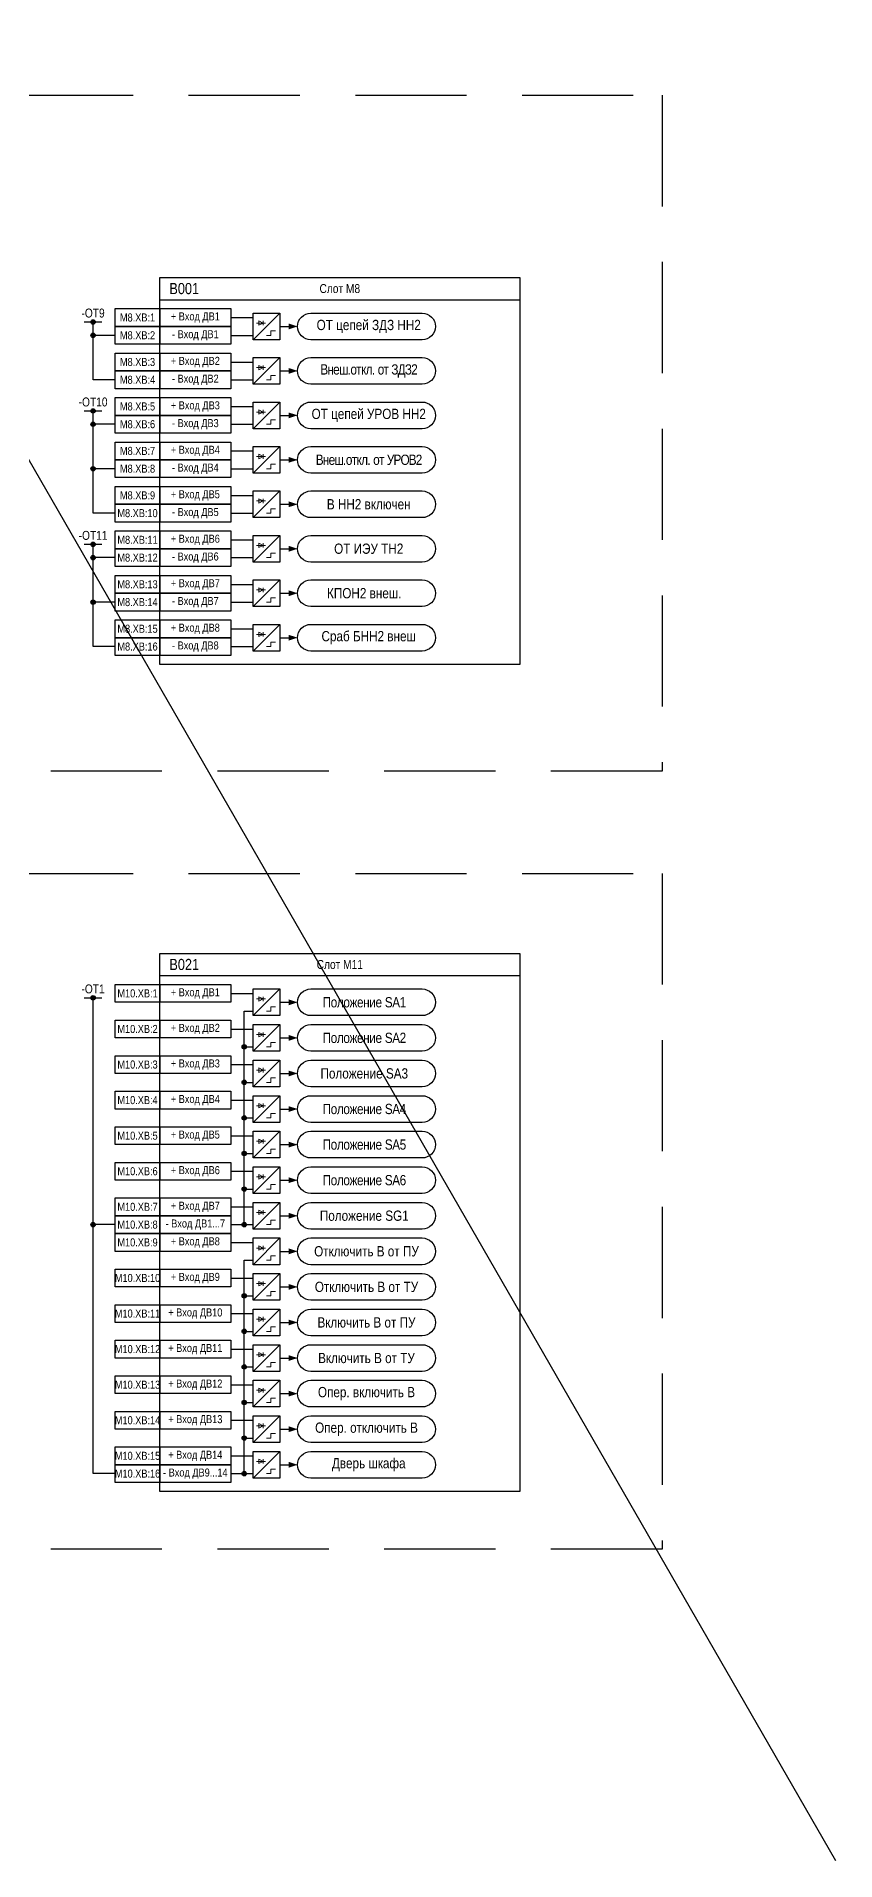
# Model space of a CAD drawing. Header units: millimetres. Extents: x 1657 to 8204, y -558 to 594.
# Drawn here: x 2708.3 to 2888, y -349 to 61.2 of the extents above; entities that cross this region are included whole.
import ezdxf

# ---------------------------------------------------------------- set-up
doc = ezdxf.new("R2010")
doc.units = ezdxf.units.MM
doc.linetypes.add('штриховая2', pattern=[0.375, 0.25, -0.125])
doc.layers.add('_ОРЗ_0.3', color=7, linetype='Continuous', lineweight=30)
doc.layers.add('TEXT', color=7, linetype='Continuous', lineweight=25)
doc.layers.add('Основная', color=7, linetype='Continuous')
doc.styles.add('1.8_Gost_RD', font='ARIALN.TTF', dxfattribs={"height": 1.8})
doc.styles.add('2.5_Gost_RD', font='ARIALN.TTF', dxfattribs={"height": 2.5})

# ---------------------------------------------------------------- blocks, each defined once
blk = doc.blocks.new('*U137')
at = {"ltscale": 0.25}
blk.add_line((0, 0), (3, 0), dxfattribs=at)
blk.add_lwpolyline([(2, 0, 1.3, 0, 0), (4, 0, 0, 0, 0)], format="xyseb", dxfattribs=at)
blk = doc.blocks.new('*U138')
at = {"ltscale": 0.25}
blk.add_line((0, 0), (3, 0), dxfattribs=at)
blk.add_lwpolyline([(2, 0, 1.3, 0, 0), (4, 0, 0, 0, 0)], format="xyseb", dxfattribs=at)
blk = doc.blocks.new('Точка')
at = {"ltscale": 100}
h = blk.add_hatch(color=256, dxfattribs=at)
h.dxf.hatch_style = 1
edge = h.paths.add_edge_path()
edge.add_arc((0, 0), 0.5, 0, 360)
blk.add_circle((0, 0), 0.5, dxfattribs=at)
blk = doc.blocks.new('*U139')
at = {"ltscale": 0.25}
blk.add_line((0, 0), (3, 0), dxfattribs=at)
blk.add_lwpolyline([(2, 0, 1.3, 0, 0), (4, 0, 0, 0, 0)], format="xyseb", dxfattribs=at)
blk = doc.blocks.new('*U140')
at = {"ltscale": 0.25}
blk.add_line((0, 0), (3, 0), dxfattribs=at)
blk.add_lwpolyline([(2, 0, 1.3, 0, 0), (4, 0, 0, 0, 0)], format="xyseb", dxfattribs=at)
blk = doc.blocks.new('*U141')
at = {"ltscale": 0.25}
blk.add_line((0, 0), (3, 0), dxfattribs=at)
blk.add_lwpolyline([(2, 0, 1.3, 0, 0), (4, 0, 0, 0, 0)], format="xyseb", dxfattribs=at)
blk = doc.blocks.new('*U134')
at = {"ltscale": 0.25}
blk.add_line((0, 0), (3, 0), dxfattribs=at)
blk.add_lwpolyline([(2, 0, 1.3, 0, 0), (4, 0, 0, 0, 0)], format="xyseb", dxfattribs=at)
blk = doc.blocks.new('*U135')
at = {"ltscale": 0.25}
blk.add_line((0, 0), (3, 0), dxfattribs=at)
blk.add_lwpolyline([(2, 0, 1.3, 0, 0), (4, 0, 0, 0, 0)], format="xyseb", dxfattribs=at)
blk = doc.blocks.new('*U136')
at = {"ltscale": 0.25}
blk.add_line((0, 0), (3, 0), dxfattribs=at)
blk.add_lwpolyline([(2, 0, 1.3, 0, 0), (4, 0, 0, 0, 0)], format="xyseb", dxfattribs=at)
blk = doc.blocks.new('*U156')
at = {"ltscale": 0.25}
blk.add_line((0, 0), (3, 0), dxfattribs=at)
blk.add_lwpolyline([(2, 0, 1.3, 0, 0), (4, 0, 0, 0, 0)], format="xyseb", dxfattribs=at)
blk = doc.blocks.new('*U157')
at = {"ltscale": 0.25}
blk.add_line((0, 0), (3, 0), dxfattribs=at)
blk.add_lwpolyline([(2, 0, 1.3, 0, 0), (4, 0, 0, 0, 0)], format="xyseb", dxfattribs=at)
blk = doc.blocks.new('*U158')
at = {"ltscale": 0.25}
blk.add_line((0, 0), (3, 0), dxfattribs=at)
blk.add_lwpolyline([(2, 0, 1.3, 0, 0), (4, 0, 0, 0, 0)], format="xyseb", dxfattribs=at)
blk = doc.blocks.new('*U159')
at = {"ltscale": 0.25}
blk.add_line((0, 0), (3, 0), dxfattribs=at)
blk.add_lwpolyline([(2, 0, 1.3, 0, 0), (4, 0, 0, 0, 0)], format="xyseb", dxfattribs=at)
blk = doc.blocks.new('*U148')
at = {"ltscale": 0.25}
blk.add_line((0, 0), (3, 0), dxfattribs=at)
blk.add_lwpolyline([(2, 0, 1.3, 0, 0), (4, 0, 0, 0, 0)], format="xyseb", dxfattribs=at)
blk = doc.blocks.new('*U149')
at = {"ltscale": 0.25}
blk.add_line((0, 0), (3, 0), dxfattribs=at)
blk.add_lwpolyline([(2, 0, 1.3, 0, 0), (4, 0, 0, 0, 0)], format="xyseb", dxfattribs=at)
blk = doc.blocks.new('*U150')
at = {"ltscale": 0.25}
blk.add_line((0, 0), (3, 0), dxfattribs=at)
blk.add_lwpolyline([(2, 0, 1.3, 0, 0), (4, 0, 0, 0, 0)], format="xyseb", dxfattribs=at)
blk = doc.blocks.new('*U151')
at = {"ltscale": 0.25}
blk.add_line((0, 0), (3, 0), dxfattribs=at)
blk.add_lwpolyline([(2, 0, 1.3, 0, 0), (4, 0, 0, 0, 0)], format="xyseb", dxfattribs=at)
blk = doc.blocks.new('*U152')
at = {"ltscale": 0.25}
blk.add_line((0, 0), (3, 0), dxfattribs=at)
blk.add_lwpolyline([(2, 0, 1.3, 0, 0), (4, 0, 0, 0, 0)], format="xyseb", dxfattribs=at)
blk = doc.blocks.new('*U153')
at = {"ltscale": 0.25}
blk.add_line((0, 0), (3, 0), dxfattribs=at)
blk.add_lwpolyline([(2, 0, 1.3, 0, 0), (4, 0, 0, 0, 0)], format="xyseb", dxfattribs=at)
blk = doc.blocks.new('*U154')
at = {"ltscale": 0.25}
blk.add_line((0, 0), (3, 0), dxfattribs=at)
blk.add_lwpolyline([(2, 0, 1.3, 0, 0), (4, 0, 0, 0, 0)], format="xyseb", dxfattribs=at)
blk = doc.blocks.new('*U155')
at = {"ltscale": 0.25}
blk.add_line((0, 0), (3, 0), dxfattribs=at)
blk.add_lwpolyline([(2, 0, 1.3, 0, 0), (4, 0, 0, 0, 0)], format="xyseb", dxfattribs=at)
blk = doc.blocks.new('*U146')
at = {"ltscale": 0.25}
blk.add_line((0, 0), (3, 0), dxfattribs=at)
blk.add_lwpolyline([(2, 0, 1.3, 0, 0), (4, 0, 0, 0, 0)], format="xyseb", dxfattribs=at)
blk = doc.blocks.new('*U147')
at = {"ltscale": 0.25}
blk.add_line((0, 0), (3, 0), dxfattribs=at)
blk.add_lwpolyline([(2, 0, 1.3, 0, 0), (4, 0, 0, 0, 0)], format="xyseb", dxfattribs=at)

msp = doc.modelspace()

# ---------------------------------------------------------------- linework, layer by layer
at = {"color": 1, "ltscale": 100}
msp.add_line((2374, 543), (2888, -349), dxfattribs=at)
at = {"ltscale": 100}
for p, q in [((2719, -3), (2723, -3)), ((2721, -16), (2721, -3)), ((2726, -6), (2721, -6)), ((2726, -16), (2721, -16)), ((2719, -23), (2723, -23)), ((2721, -46), (2721, -23)), ((2726, -26), (2721, -26)), ((2726, -36), (2721, -36)), ((2726, -46), (2721, -46)), ((2719, -53), (2723, -53)), ((2721, -76), (2721, -53)), ((2726, -56), (2721, -56)), ((2726, -66), (2721, -66)), ((2726, -76), (2721, -76)), ((2719, -155), (2723, -155)), ((2721, -206), (2721, -155)), ((2726, -206), (2721, -206)), ((2721, -262), (2721, -206)), ((2726, -262), (2721, -262))]:
    msp.add_line(p, q, dxfattribs=at)
at = {"lineweight": 13, "ltscale": 0.25}
for p, q in [((2759.25, -2.75), (2759.25, -3.75)), ((2759.25, -12.75), (2759.25, -13.75)), ((2759.25, -22.75), (2759.25, -23.75)), ((2759.25, -32.75), (2759.25, -33.75)), ((2759.25, -42.75), (2759.25, -43.75)), ((2759.25, -52.75), (2759.25, -53.75)), ((2759.25, -62.75), (2759.25, -63.75)), ((2759.25, -72.75), (2759.25, -73.75)), ((2759.25, -154.75), (2759.25, -155.75)), ((2759.25, -162.75), (2759.25, -163.75)), ((2759.25, -170.75), (2759.25, -171.75)), ((2759.25, -178.75), (2759.25, -179.75)), ((2759.25, -186.75), (2759.25, -187.75)), ((2759.25, -194.75), (2759.25, -195.75)), ((2759.25, -202.75), (2759.25, -203.75)), ((2759.25, -210.75), (2759.25, -211.75)), ((2759.25, -218.75), (2759.25, -219.75)), ((2759.25, -226.75), (2759.25, -227.75)), ((2759.25, -234.75), (2759.25, -235.75)), ((2759.25, -242.75), (2759.25, -243.75)), ((2759.25, -250.75), (2759.25, -251.75)), ((2759.25, -258.75), (2759.25, -259.75))]:
    msp.add_line(p, q, dxfattribs=at)
at = {"linetype": 'штриховая2', "ltscale": 100}
for points in [[(2480, 48), (2849, 48), (2849, -104), (2480, -104)], [(2480, -127), (2849, -127), (2849, -279), (2480, -279)]]:
    msp.add_lwpolyline(points, close=True, dxfattribs=at)
at = {"ltscale": 100}
for points in [[(2726, 0), (2736, 0), (2736, -4), (2726, -4)], [(2736, 0), (2752, 0), (2752, -4), (2736, -4)], [(2726, -4), (2736, -4), (2736, -8), (2726, -8)], [(2736, -4), (2752, -4), (2752, -8), (2736, -8)], [(2726, -10), (2736, -10), (2736, -14), (2726, -14)], [(2736, -10), (2752, -10), (2752, -14), (2736, -14)], [(2726, -14), (2736, -14), (2736, -18), (2726, -18)], [(2736, -14), (2752, -14), (2752, -18), (2736, -18)], [(2726, -20), (2736, -20), (2736, -24), (2726, -24)], [(2736, -20), (2752, -20), (2752, -24), (2736, -24)], [(2726, -24), (2736, -24), (2736, -28), (2726, -28)], [(2736, -24), (2752, -24), (2752, -28), (2736, -28)], [(2726, -30), (2736, -30), (2736, -34), (2726, -34)], [(2736, -30), (2752, -30), (2752, -34), (2736, -34)], [(2726, -34), (2736, -34), (2736, -38), (2726, -38)], [(2736, -34), (2752, -34), (2752, -38), (2736, -38)], [(2726, -40), (2736, -40), (2736, -44), (2726, -44)], [(2736, -40), (2752, -40), (2752, -44), (2736, -44)], [(2726, -44), (2736, -44), (2736, -48), (2726, -48)], [(2736, -44), (2752, -44), (2752, -48), (2736, -48)], [(2726, -50), (2736, -50), (2736, -54), (2726, -54)], [(2736, -50), (2752, -50), (2752, -54), (2736, -54)], [(2726, -54), (2736, -54), (2736, -58), (2726, -58)], [(2736, -54), (2752, -54), (2752, -58), (2736, -58)], [(2726, -60), (2736, -60), (2736, -64), (2726, -64)], [(2736, -60), (2752, -60), (2752, -64), (2736, -64)], [(2726, -64), (2736, -64), (2736, -68), (2726, -68)], [(2736, -64), (2752, -64), (2752, -68), (2736, -68)], [(2726, -70), (2736, -70), (2736, -74), (2726, -74)], [(2736, -70), (2752, -70), (2752, -74), (2736, -74)], [(2726, -74), (2736, -74), (2736, -78), (2726, -78)], [(2736, -74), (2752, -74), (2752, -78), (2736, -78)], [(2726, -152), (2736, -152), (2736, -156), (2726, -156)], [(2736, -152), (2752, -152), (2752, -156), (2736, -156)], [(2726, -160), (2736, -160), (2736, -164), (2726, -164)], [(2736, -160), (2752, -160), (2752, -164), (2736, -164)], [(2726, -168), (2736, -168), (2736, -172), (2726, -172)], [(2736, -168), (2752, -168), (2752, -172), (2736, -172)], [(2726, -176), (2736, -176), (2736, -180), (2726, -180)], [(2736, -176), (2752, -176), (2752, -180), (2736, -180)], [(2726, -184), (2736, -184), (2736, -188), (2726, -188)], [(2736, -184), (2752, -184), (2752, -188), (2736, -188)], [(2726, -192), (2736, -192), (2736, -196), (2726, -196)], [(2736, -192), (2752, -192), (2752, -196), (2736, -196)], [(2726, -200), (2736, -200), (2736, -204), (2726, -204)], [(2736, -200), (2752, -200), (2752, -204), (2736, -204)], [(2726, -204), (2736, -204), (2736, -208), (2726, -208)], [(2736, -204), (2752, -204), (2752, -208), (2736, -208)], [(2726, -208), (2736, -208), (2736, -212), (2726, -212)], [(2736, -208), (2752, -208), (2752, -212), (2736, -212)], [(2726, -216), (2736, -216), (2736, -220), (2726, -220)], [(2736, -216), (2752, -216), (2752, -220), (2736, -220)], [(2726, -224), (2736, -224), (2736, -228), (2726, -228)], [(2736, -224), (2752, -224), (2752, -228), (2736, -228)], [(2726, -232), (2736, -232), (2736, -236), (2726, -236)], [(2736, -232), (2752, -232), (2752, -236), (2736, -236)], [(2726, -240), (2736, -240), (2736, -244), (2726, -244)], [(2736, -240), (2752, -240), (2752, -244), (2736, -244)], [(2726, -248), (2736, -248), (2736, -252), (2726, -252)], [(2736, -248), (2752, -248), (2752, -252), (2736, -252)], [(2726, -256), (2736, -256), (2736, -260), (2726, -260)], [(2736, -256), (2752, -256), (2752, -260), (2736, -260)], [(2726, -260), (2736, -260), (2736, -264), (2726, -264)], [(2736, -260), (2752, -260), (2752, -264), (2736, -264)]]:
    msp.add_lwpolyline(points, close=True, dxfattribs=at)
for points in [[(2736, 2), (2817, 2)], [(2736, -150), (2817, -150)], [(2755, -206), (2755, -158)], [(2755, -262), (2755, -214)]]:
    msp.add_lwpolyline(points, dxfattribs=at)
for points in [[(2757, -1), (2763, -1), (2763, -7), (2757, -7)], [(2757, -11), (2763, -11), (2763, -17), (2757, -17)], [(2757, -21), (2763, -21), (2763, -27), (2757, -27)], [(2757, -31), (2763, -31), (2763, -37), (2757, -37)], [(2757, -41), (2763, -41), (2763, -47), (2757, -47)], [(2757, -51), (2763, -51), (2763, -57), (2757, -57)], [(2757, -61), (2763, -61), (2763, -67), (2757, -67)], [(2757, -71), (2763, -71), (2763, -77), (2757, -77)], [(2757, -153), (2763, -153), (2763, -159), (2757, -159)], [(2757, -161), (2763, -161), (2763, -167), (2757, -167)], [(2757, -169), (2763, -169), (2763, -175), (2757, -175)], [(2757, -177), (2763, -177), (2763, -183), (2757, -183)], [(2757, -185), (2763, -185), (2763, -191), (2757, -191)], [(2757, -193), (2763, -193), (2763, -199), (2757, -199)], [(2757, -201), (2763, -201), (2763, -207), (2757, -207)], [(2757, -209), (2763, -209), (2763, -215), (2757, -215)], [(2757, -217), (2763, -217), (2763, -223), (2757, -223)], [(2757, -225), (2763, -225), (2763, -231), (2757, -231)], [(2757, -233), (2763, -233), (2763, -239), (2757, -239)], [(2757, -241), (2763, -241), (2763, -247), (2757, -247)], [(2757, -249), (2763, -249), (2763, -255), (2757, -255)], [(2757, -257), (2763, -257), (2763, -263), (2757, -263)]]:
    msp.add_lwpolyline(points, close=True)
at = {"lineweight": 13, "ltscale": 0.25}
for points in [[(2759.25, -3.25), (2758.25, -2.75), (2758.25, -3.75), (2759.25, -3.25)], [(2759.25, -13.25), (2758.25, -12.75), (2758.25, -13.75), (2759.25, -13.25)], [(2759.25, -23.25), (2758.25, -22.75), (2758.25, -23.75), (2759.25, -23.25)], [(2759.25, -33.25), (2758.25, -32.75), (2758.25, -33.75), (2759.25, -33.25)], [(2759.25, -43.25), (2758.25, -42.75), (2758.25, -43.75), (2759.25, -43.25)], [(2759.25, -53.25), (2758.25, -52.75), (2758.25, -53.75), (2759.25, -53.25)], [(2759.25, -63.25), (2758.25, -62.75), (2758.25, -63.75), (2759.25, -63.25)], [(2759.25, -73.25), (2758.25, -72.75), (2758.25, -73.75), (2759.25, -73.25)], [(2759.25, -155.25), (2758.25, -154.75), (2758.25, -155.75), (2759.25, -155.25)], [(2759.25, -163.25), (2758.25, -162.75), (2758.25, -163.75), (2759.25, -163.25)], [(2759.25, -171.25), (2758.25, -170.75), (2758.25, -171.75), (2759.25, -171.25)], [(2759.25, -179.25), (2758.25, -178.75), (2758.25, -179.75), (2759.25, -179.25)], [(2759.25, -187.25), (2758.25, -186.75), (2758.25, -187.75), (2759.25, -187.25)], [(2759.25, -195.25), (2758.25, -194.75), (2758.25, -195.75), (2759.25, -195.25)], [(2759.25, -203.25), (2758.25, -202.75), (2758.25, -203.75), (2759.25, -203.25)], [(2759.25, -211.25), (2758.25, -210.75), (2758.25, -211.75), (2759.25, -211.25)], [(2759.25, -219.25), (2758.25, -218.75), (2758.25, -219.75), (2759.25, -219.25)], [(2759.25, -227.25), (2758.25, -226.75), (2758.25, -227.75), (2759.25, -227.25)], [(2759.25, -235.25), (2758.25, -234.75), (2758.25, -235.75), (2759.25, -235.25)], [(2759.25, -243.25), (2758.25, -242.75), (2758.25, -243.75), (2759.25, -243.25)], [(2759.25, -251.25), (2758.25, -250.75), (2758.25, -251.75), (2759.25, -251.25)], [(2759.25, -259.25), (2758.25, -258.75), (2758.25, -259.75), (2759.25, -259.25)]]:
    msp.add_lwpolyline(points, dxfattribs=at)
at = {"lineweight": 13, "flags": 128}
for points in [[(2758.5, -2.5, 0, 0, 0), (2758.5, -2, 0.25, 0, 0), (2758.5, -1.5, 0, 0, 0)], [(2759, -2.5, 0, 0, 0), (2759, -2, 0.25, 0, 0), (2759, -1.5, 0, 0, 0)], [(2758.5, -12.5, 0, 0, 0), (2758.5, -12, 0.25, 0, 0), (2758.5, -11.5, 0, 0, 0)], [(2759, -12.5, 0, 0, 0), (2759, -12, 0.25, 0, 0), (2759, -11.5, 0, 0, 0)], [(2758.5, -22.5, 0, 0, 0), (2758.5, -22, 0.25, 0, 0), (2758.5, -21.5, 0, 0, 0)], [(2759, -22.5, 0, 0, 0), (2759, -22, 0.25, 0, 0), (2759, -21.5, 0, 0, 0)], [(2758.5, -32.5, 0, 0, 0), (2758.5, -32, 0.25, 0, 0), (2758.5, -31.5, 0, 0, 0)], [(2759, -32.5, 0, 0, 0), (2759, -32, 0.25, 0, 0), (2759, -31.5, 0, 0, 0)], [(2758.5, -42.5, 0, 0, 0), (2758.5, -42, 0.25, 0, 0), (2758.5, -41.5, 0, 0, 0)], [(2759, -42.5, 0, 0, 0), (2759, -42, 0.25, 0, 0), (2759, -41.5, 0, 0, 0)], [(2758.5, -52.5, 0, 0, 0), (2758.5, -52, 0.25, 0, 0), (2758.5, -51.5, 0, 0, 0)], [(2759, -52.5, 0, 0, 0), (2759, -52, 0.25, 0, 0), (2759, -51.5, 0, 0, 0)], [(2758.5, -62.5, 0, 0, 0), (2758.5, -62, 0.25, 0, 0), (2758.5, -61.5, 0, 0, 0)], [(2759, -62.5, 0, 0, 0), (2759, -62, 0.25, 0, 0), (2759, -61.5, 0, 0, 0)], [(2758.5, -72.5, 0, 0, 0), (2758.5, -72, 0.25, 0, 0), (2758.5, -71.5, 0, 0, 0)], [(2759, -72.5, 0, 0, 0), (2759, -72, 0.25, 0, 0), (2759, -71.5, 0, 0, 0)], [(2758.5, -154.5, 0, 0, 0), (2758.5, -154, 0.25, 0, 0), (2758.5, -153.5, 0, 0, 0)], [(2759, -154.5, 0, 0, 0), (2759, -154, 0.25, 0, 0), (2759, -153.5, 0, 0, 0)], [(2758.5, -162.5, 0, 0, 0), (2758.5, -162, 0.25, 0, 0), (2758.5, -161.5, 0, 0, 0)], [(2759, -162.5, 0, 0, 0), (2759, -162, 0.25, 0, 0), (2759, -161.5, 0, 0, 0)], [(2758.5, -170.5, 0, 0, 0), (2758.5, -170, 0.25, 0, 0), (2758.5, -169.5, 0, 0, 0)], [(2759, -170.5, 0, 0, 0), (2759, -170, 0.25, 0, 0), (2759, -169.5, 0, 0, 0)], [(2758.5, -178.5, 0, 0, 0), (2758.5, -178, 0.25, 0, 0), (2758.5, -177.5, 0, 0, 0)], [(2759, -178.5, 0, 0, 0), (2759, -178, 0.25, 0, 0), (2759, -177.5, 0, 0, 0)], [(2758.5, -186.5, 0, 0, 0), (2758.5, -186, 0.25, 0, 0), (2758.5, -185.5, 0, 0, 0)], [(2759, -186.5, 0, 0, 0), (2759, -186, 0.25, 0, 0), (2759, -185.5, 0, 0, 0)], [(2758.5, -194.5, 0, 0, 0), (2758.5, -194, 0.25, 0, 0), (2758.5, -193.5, 0, 0, 0)], [(2759, -194.5, 0, 0, 0), (2759, -194, 0.25, 0, 0), (2759, -193.5, 0, 0, 0)], [(2758.5, -202.5, 0, 0, 0), (2758.5, -202, 0.25, 0, 0), (2758.5, -201.5, 0, 0, 0)], [(2759, -202.5, 0, 0, 0), (2759, -202, 0.25, 0, 0), (2759, -201.5, 0, 0, 0)], [(2758.5, -210.5, 0, 0, 0), (2758.5, -210, 0.25, 0, 0), (2758.5, -209.5, 0, 0, 0)], [(2759, -210.5, 0, 0, 0), (2759, -210, 0.25, 0, 0), (2759, -209.5, 0, 0, 0)], [(2758.5, -218.5, 0, 0, 0), (2758.5, -218, 0.25, 0, 0), (2758.5, -217.5, 0, 0, 0)], [(2759, -218.5, 0, 0, 0), (2759, -218, 0.25, 0, 0), (2759, -217.5, 0, 0, 0)], [(2758.5, -226.5, 0, 0, 0), (2758.5, -226, 0.25, 0, 0), (2758.5, -225.5, 0, 0, 0)], [(2759, -226.5, 0, 0, 0), (2759, -226, 0.25, 0, 0), (2759, -225.5, 0, 0, 0)], [(2758.5, -234.5, 0, 0, 0), (2758.5, -234, 0.25, 0, 0), (2758.5, -233.5, 0, 0, 0)], [(2759, -234.5, 0, 0, 0), (2759, -234, 0.25, 0, 0), (2759, -233.5, 0, 0, 0)], [(2758.5, -242.5, 0, 0, 0), (2758.5, -242, 0.25, 0, 0), (2758.5, -241.5, 0, 0, 0)], [(2759, -242.5, 0, 0, 0), (2759, -242, 0.25, 0, 0), (2759, -241.5, 0, 0, 0)], [(2758.5, -250.5, 0, 0, 0), (2758.5, -250, 0.25, 0, 0), (2758.5, -249.5, 0, 0, 0)], [(2759, -250.5, 0, 0, 0), (2759, -250, 0.25, 0, 0), (2759, -249.5, 0, 0, 0)], [(2758.5, -258.5, 0, 0, 0), (2758.5, -258, 0.25, 0, 0), (2758.5, -257.5, 0, 0, 0)], [(2759, -258.5, 0, 0, 0), (2759, -258, 0.25, 0, 0), (2759, -257.5, 0, 0, 0)]]:
    msp.add_lwpolyline(points, format="xyseb", dxfattribs=at)
at = {"ltscale": 100}
for points in [[(2770, -7, -1), (2770, -1), (2795, -1, -1), (2795, -7)], [(2770, -17, -1), (2770, -11), (2795, -11, -1), (2795, -17)], [(2770, -27, -1), (2770, -21), (2795, -21, -1), (2795, -27)], [(2770, -37, -1), (2770, -31), (2795, -31, -1), (2795, -37)], [(2770, -47, -1), (2770, -41), (2795, -41, -1), (2795, -47)], [(2770, -57, -1), (2770, -51), (2795, -51, -1), (2795, -57)], [(2770, -67, -1), (2770, -61), (2795, -61, -1), (2795, -67)], [(2770, -77, -1), (2770, -71), (2795, -71, -1), (2795, -77)], [(2770, -159, -1), (2770, -153), (2795, -153, -1), (2795, -159)], [(2770, -167, -1), (2770, -161), (2795, -161, -1), (2795, -167)], [(2770, -175, -1), (2770, -169), (2795, -169, -1), (2795, -175)], [(2770, -183, -1), (2770, -177), (2795, -177, -1), (2795, -183)], [(2770, -191, -1), (2770, -185), (2795, -185, -1), (2795, -191)], [(2770, -199, -1), (2770, -193), (2795, -193, -1), (2795, -199)], [(2770, -207, -1), (2770, -201), (2795, -201, -1), (2795, -207)], [(2770, -215, -1), (2770, -209), (2795, -209, -1), (2795, -215)], [(2770, -223, -1), (2770, -217), (2795, -217, -1), (2795, -223)], [(2770, -231, -1), (2770, -225), (2795, -225, -1), (2795, -231)], [(2770, -239, -1), (2770, -233), (2795, -233, -1), (2795, -239)], [(2770, -247, -1), (2770, -241), (2795, -241, -1), (2795, -247)], [(2770, -255, -1), (2770, -249), (2795, -249, -1), (2795, -255)], [(2770, -263, -1), (2770, -257), (2795, -257, -1), (2795, -263)]]:
    msp.add_lwpolyline(points, format="xyb", close=True, dxfattribs=at)
at = {"layer": '_ОРЗ_0.3', "ltscale": 100}
for points in [[(2736, 7), (2817, 7), (2817, -80), (2736, -80)], [(2736, -145), (2817, -145), (2817, -266), (2736, -266)]]:
    msp.add_lwpolyline(points, close=True, dxfattribs=at)
at = {"layer": 'Основная', "color": 0}
for p, q in [((2752, -2), (2757, -2)), ((2752, -6), (2757, -6)), ((2752, -12), (2757, -12)), ((2752, -16), (2757, -16)), ((2752, -22), (2757, -22)), ((2752, -26), (2757, -26)), ((2752, -32), (2757, -32)), ((2752, -36), (2757, -36)), ((2752, -42), (2757, -42)), ((2752, -46), (2757, -46)), ((2752, -52), (2757, -52)), ((2752, -56), (2757, -56)), ((2752, -62), (2757, -62)), ((2752, -66), (2757, -66)), ((2752, -72), (2757, -72)), ((2752, -76), (2757, -76)), ((2752, -154), (2757, -154)), ((2755, -158), (2757, -158)), ((2752, -162), (2757, -162)), ((2755, -166), (2757, -166)), ((2752, -170), (2757, -170)), ((2755, -174), (2757, -174)), ((2752, -178), (2757, -178)), ((2755, -182), (2757, -182)), ((2752, -186), (2757, -186)), ((2755, -190), (2757, -190)), ((2752, -194), (2757, -194)), ((2755, -198), (2757, -198)), ((2752, -202), (2757, -202)), ((2752, -206), (2757, -206)), ((2752, -210), (2757, -210)), ((2752, -210), (2757, -210)), ((2755, -214), (2757, -214)), ((2755, -214), (2757, -214)), ((2752, -218), (2757, -218)), ((2755, -222), (2757, -222)), ((2752, -226), (2757, -226)), ((2755, -230), (2757, -230)), ((2752, -234), (2757, -234)), ((2752, -242), (2757, -242)), ((2755, -238), (2757, -238)), ((2755, -246), (2757, -246)), ((2752, -250), (2757, -250)), ((2755, -254), (2757, -254)), ((2752, -258), (2757, -258)), ((2752, -262), (2757, -262))]:
    msp.add_line(p, q, dxfattribs=at)
at = {"layer": 'Основная', "ltscale": 0.25}
for p, q in [((2763, -1), (2757, -7)), ((2763, -11), (2757, -17)), ((2763, -21), (2757, -27)), ((2763, -31), (2757, -37)), ((2763, -41), (2757, -47)), ((2763, -51), (2757, -57)), ((2763, -61), (2757, -67)), ((2763, -71), (2757, -77)), ((2763, -153), (2757, -159)), ((2763, -161), (2757, -167)), ((2763, -169), (2757, -175)), ((2763, -177), (2757, -183)), ((2763, -185), (2757, -191)), ((2763, -193), (2757, -199)), ((2763, -201), (2757, -207)), ((2763, -209), (2757, -215)), ((2763, -217), (2757, -223)), ((2763, -225), (2757, -231)), ((2763, -233), (2757, -239)), ((2763, -241), (2757, -247)), ((2763, -249), (2757, -255)), ((2763, -257), (2757, -263))]:
    msp.add_line(p, q, dxfattribs=at)
at = {"layer": 'Основная', "color": 0, "lineweight": 13}
for p, q in [((2757.75, -3.25), (2759.75, -3.25)), ((2757.75, -13.25), (2759.75, -13.25)), ((2757.75, -23.25), (2759.75, -23.25)), ((2757.75, -33.25), (2759.75, -33.25)), ((2757.75, -43.25), (2759.75, -43.25)), ((2757.75, -53.25), (2759.75, -53.25)), ((2757.75, -63.25), (2759.75, -63.25)), ((2757.75, -73.25), (2759.75, -73.25)), ((2757.75, -155.25), (2759.75, -155.25)), ((2757.75, -163.25), (2759.75, -163.25)), ((2757.75, -171.25), (2759.75, -171.25)), ((2757.75, -179.25), (2759.75, -179.25)), ((2757.75, -187.25), (2759.75, -187.25)), ((2757.75, -195.25), (2759.75, -195.25)), ((2757.75, -203.25), (2759.75, -203.25)), ((2757.75, -211.25), (2759.75, -211.25)), ((2757.75, -219.25), (2759.75, -219.25)), ((2757.75, -227.25), (2759.75, -227.25)), ((2757.75, -235.25), (2759.75, -235.25)), ((2757.75, -243.25), (2759.75, -243.25)), ((2757.75, -251.25), (2759.75, -251.25)), ((2757.75, -259.25), (2759.75, -259.25))]:
    msp.add_line(p, q, dxfattribs=at)
for p, q in [((2760, -6), (2761, -6)), ((2761, -5), (2762, -5)), ((2761, -6), (2761, -5)), ((2760, -16), (2761, -16)), ((2761, -15), (2762, -15)), ((2761, -16), (2761, -15)), ((2760, -26), (2761, -26)), ((2761, -25), (2762, -25)), ((2761, -26), (2761, -25)), ((2760, -36), (2761, -36)), ((2761, -35), (2762, -35)), ((2761, -36), (2761, -35)), ((2761, -45), (2762, -45)), ((2761, -46), (2761, -45)), ((2760, -46), (2761, -46)), ((2760, -56), (2761, -56)), ((2761, -55), (2762, -55)), ((2761, -56), (2761, -55)), ((2761, -65), (2762, -65)), ((2761, -66), (2761, -65)), ((2760, -66), (2761, -66)), ((2760, -76), (2761, -76)), ((2761, -75), (2762, -75)), ((2761, -76), (2761, -75)), ((2760, -158), (2761, -158)), ((2761, -157), (2762, -157)), ((2761, -158), (2761, -157)), ((2760, -166), (2761, -166)), ((2761, -165), (2762, -165)), ((2761, -166), (2761, -165)), ((2760, -174), (2761, -174)), ((2761, -173), (2762, -173)), ((2761, -174), (2761, -173)), ((2760, -182), (2761, -182)), ((2761, -181), (2762, -181)), ((2761, -182), (2761, -181)), ((2760, -190), (2761, -190)), ((2761, -189), (2762, -189)), ((2761, -190), (2761, -189)), ((2760, -198), (2761, -198)), ((2761, -197), (2762, -197)), ((2761, -198), (2761, -197)), ((2761, -205), (2762, -205)), ((2761, -206), (2761, -205)), ((2760, -206), (2761, -206)), ((2761, -213), (2762, -213)), ((2761, -214), (2761, -213)), ((2760, -214), (2761, -214)), ((2761, -221), (2762, -221)), ((2761, -222), (2761, -221)), ((2760, -222), (2761, -222)), ((2761, -229), (2762, -229)), ((2761, -230), (2761, -229)), ((2760, -230), (2761, -230)), ((2761, -237), (2762, -237)), ((2761, -238), (2761, -237)), ((2760, -238), (2761, -238)), ((2760, -246), (2761, -246)), ((2761, -245), (2762, -245)), ((2761, -246), (2761, -245)), ((2760, -254), (2761, -254)), ((2761, -253), (2762, -253)), ((2761, -254), (2761, -253)), ((2760, -262), (2761, -262)), ((2761, -261), (2762, -261)), ((2761, -262), (2761, -261))]:
    msp.add_line(p, q, dxfattribs=at).dxf.unprotected_set("ltscale", 0)

# ---------------------------------------------------------------- block references
at = {"ltscale": 100}
for p in [(2721, -3), (2721, -6), (2721, -23), (2721, -26), (2721, -36), (2721, -53), (2721, -56), (2721, -66), (2721, -155), (2755, -166), (2755, -174), (2755, -182), (2755, -190), (2755, -198), (2721, -206), (2755, -206), (2755, -222), (2755, -230), (2755, -238), (2755, -246), (2755, -254), (2755, -262)]:
    msp.add_blockref('Точка', p, dxfattribs=at)
at = {"ltscale": 0.35}
for name, p in [('*U137', (2763, -4)), ('*U138', (2763, -14)), ('*U139', (2763, -24)), ('*U140', (2763, -34)), ('*U141', (2763, -44)), ('*U134', (2763, -54)), ('*U135', (2763, -64)), ('*U136', (2763, -74)), ('*U156', (2763, -156)), ('*U157', (2763, -164)), ('*U158', (2763, -172)), ('*U159', (2763, -180)), ('*U148', (2763, -188)), ('*U149', (2763, -196)), ('*U150', (2763, -204)), ('*U151', (2763, -212)), ('*U152', (2763, -220)), ('*U153', (2763, -228)), ('*U154', (2763, -236)), ('*U155', (2763, -244)), ('*U146', (2763, -252)), ('*U147', (2763, -260))]:
    msp.add_blockref(name, p, dxfattribs=at)

# ---------------------------------------------------------------- texts
at = {"ltscale": 100, "attachment_point": 5}
for s, insert, char_height, width, style in [('B001', (2741.5, 4.5), 2.5, 11, '2.5_Gost_RD'), ('Слот М8', (2776.5, 4.5), 2, 81, '1.8_Gost_RD'), ('-ОТ9', (2721, -1), 2, 81, '1.8_Gost_RD'), ('М8.XB:1', (2731, -2), 1.8, 10, '1.8_Gost_RD'), ('+ Вход ДВ1', (2744, -2), 1.8, 16, '1.8_Gost_RD'), ('\\pxsm0.7;ОТ цепей ЗДЗ НН2', (2783, -4), 2.3, 31, '2.5_Gost_RD'), ('М8.XB:2', (2731, -6), 1.8, 10, '1.8_Gost_RD'), ('- Вход ДВ1', (2744, -6), 1.8, 16, '1.8_Gost_RD'), ('М8.XB:3', (2731, -12), 1.8, 10, '1.8_Gost_RD'), ('+ Вход ДВ2', (2744, -12), 1.8, 16, '1.8_Gost_RD'), ('М8.XB:4', (2731, -16), 1.8, 10, '1.8_Gost_RD'), ('- Вход ДВ2', (2744, -16), 1.8, 16, '1.8_Gost_RD'), ('\\pxsm0.7;{\\T0.9;Внеш.откл. от ЗДЗ2}', (2783, -14), 2.3, 31, '2.5_Gost_RD'), ('-ОТ10', (2721, -21), 2, 81, '1.8_Gost_RD'), ('М8.XB:5', (2731, -22), 1.8, 10, '1.8_Gost_RD'), ('+ Вход ДВ3', (2744, -22), 1.8, 16, '1.8_Gost_RD'), ('\\pxsm0.7;ОТ цепей УРОВ НН2', (2783, -24), 2.3, 31, '2.5_Gost_RD'), ('М8.XB:6', (2731, -26), 1.8, 10, '1.8_Gost_RD'), ('- Вход ДВ3', (2744, -26), 1.8, 16, '1.8_Gost_RD'), ('М8.XB:7', (2731, -32), 1.8, 10, '1.8_Gost_RD'), ('+ Вход ДВ4', (2744, -32), 1.8, 16, '1.8_Gost_RD'), ('\\pxsm0.7;{\\T0.9;Внеш.откл. от УРОВ2}', (2783, -34), 2.3, 31, '2.5_Gost_RD'), ('М8.XB:8', (2731, -36), 1.8, 10, '1.8_Gost_RD'), ('- Вход ДВ4', (2744, -36), 1.8, 16, '1.8_Gost_RD'), ('+ Вход ДВ5', (2744, -42), 1.8, 16, '1.8_Gost_RD'), ('М8.XB:10', (2731, -46), 1.8, 10, '1.8_Gost_RD'), ('М8.XB:9', (2731, -42), 1.8, 10, '1.8_Gost_RD'), ('- Вход ДВ5', (2744, -46), 1.8, 16, '1.8_Gost_RD'), ('В НН2 включен', (2783, -44), 2.3, 28, '2.5_Gost_RD'), ('-ОТ11', (2721, -51), 2, 81, '1.8_Gost_RD'), ('М8.XB:11', (2731, -52), 1.8, 10, '1.8_Gost_RD'), ('+ Вход ДВ6', (2744, -52), 1.8, 16, '1.8_Gost_RD'), ('\\pxsm0.7;ОТ ИЭУ ТН2', (2783, -54), 2.3, 31, '2.5_Gost_RD'), ('М8.XB:12', (2731, -56), 1.8, 10, '1.8_Gost_RD'), ('- Вход ДВ6', (2744, -56), 1.8, 16, '1.8_Gost_RD'), ('М8.XB:13', (2731, -62), 1.8, 10, '1.8_Gost_RD'), ('+ Вход ДВ7', (2744, -62), 1.8, 16, '1.8_Gost_RD'), ('М8.XB:14', (2731, -66), 1.8, 10, '1.8_Gost_RD'), ('- Вход ДВ7', (2744, -66), 1.8, 16, '1.8_Gost_RD'), ('\\pxsm0.7;КПОН2 внеш.', (2782, -64), 2.3, 31, '2.5_Gost_RD'), ('М8.XB:15', (2731, -72), 1.8, 10, '1.8_Gost_RD'), ('+ Вход ДВ8', (2744, -72), 1.8, 16, '1.8_Gost_RD'), ('\\pxsm0.7;Сраб БНН2 внеш', (2783, -74), 2.3, 27.9711, '2.5_Gost_RD'), ('М8.XB:16', (2731, -76), 1.8, 10, '1.8_Gost_RD'), ('- Вход ДВ8', (2744, -76), 1.8, 16, '1.8_Gost_RD'), ('B021', (2741.5, -147.5), 2.5, 11, '2.5_Gost_RD'), ('Слот М11', (2776.5, -147.5), 2, 81, '1.8_Gost_RD'), ('-ОТ1', (2721, -153), 2, 81, '1.8_Gost_RD'), ('M10.XB:1', (2731, -154), 1.8, 10, '1.8_Gost_RD'), ('+ Вход ДВ1', (2744, -154), 1.8, 16, '1.8_Gost_RD'), ('M10.XB:2', (2731, -162), 1.8, 10, '1.8_Gost_RD'), ('+ Вход ДВ2', (2744, -162), 1.8, 16, '1.8_Gost_RD'), ('M10.XB:3', (2731, -170), 1.8, 10, '1.8_Gost_RD'), ('+ Вход ДВ3', (2744, -170), 1.8, 16, '1.8_Gost_RD'), ('M10.XB:4', (2731, -178), 1.8, 10, '1.8_Gost_RD'), ('+ Вход ДВ4', (2744, -178), 1.8, 16, '1.8_Gost_RD'), ('M10.XB:5', (2731, -186), 1.8, 10, '1.8_Gost_RD'), ('+ Вход ДВ5', (2744, -186), 1.8, 16, '1.8_Gost_RD'), ('M10.XB:6', (2731, -194), 1.8, 10, '1.8_Gost_RD'), ('+ Вход ДВ6', (2744, -194), 1.8, 16, '1.8_Gost_RD'), ('+ Вход ДВ7', (2744, -202), 1.8, 16, '1.8_Gost_RD'), ('M10.XB:7', (2731, -202), 1.8, 10, '1.8_Gost_RD'), ('M10.XB:8', (2731, -206), 1.8, 10, '1.8_Gost_RD'), ('- Вход ДВ1...7', (2744, -206), 1.8, 16, '1.8_Gost_RD'), ('M10.XB:9', (2731, -210), 1.8, 10, '1.8_Gost_RD'), ('+ Вход ДВ8', (2744, -210), 1.8, 16, '1.8_Gost_RD'), ('M10.XB:10', (2731, -218), 1.8, 10, '1.8_Gost_RD'), ('+ Вход ДВ9', (2744, -218), 1.8, 16, '1.8_Gost_RD'), ('M10.XB:11', (2731, -226), 1.8, 10, '1.8_Gost_RD'), ('+ Вход ДВ10', (2744, -226), 1.8, 16, '1.8_Gost_RD'), ('M10.XB:12', (2731, -234), 1.8, 10, '1.8_Gost_RD'), ('+ Вход ДВ11', (2744, -234), 1.8, 16, '1.8_Gost_RD'), ('M10.XB:13', (2731, -242), 1.8, 10, '1.8_Gost_RD'), ('+ Вход ДВ12', (2744, -242), 1.8, 16, '1.8_Gost_RD'), ('Опер. включить В', (2782.5, -244), 2.3, 31, '2.5_Gost_RD'), ('M10.XB:14', (2731, -250), 1.8, 10, '1.8_Gost_RD'), ('+ Вход ДВ13', (2744, -250), 1.8, 16, '1.8_Gost_RD'), ('Опер. отключить В', (2782.5, -252), 2.3, 31, '2.5_Gost_RD'), ('M10.XB:15', (2731, -258), 1.8, 10, '1.8_Gost_RD'), ('+ Вход ДВ14', (2744, -258), 1.8, 16, '1.8_Gost_RD'), ('M10.XB:16', (2731, -262), 1.8, 10, '1.8_Gost_RD'), ('- Вход ДВ9...14', (2744, -262), 1.8, 16, '1.8_Gost_RD')]:
    msp.add_mtext(s, dxfattribs=dict(at, insert=insert, char_height=char_height, width=width, style=style))
at = {"layer": 'TEXT', "ltscale": 100, "char_height": 2.3, "width": 31, "attachment_point": 5, "style": '2.5_Gost_RD'}
for s, insert in [('\\pxsm0.7;{\\T0.95;Положение SA1}', (2782, -156)), ('\\pxsm0.7;{\\T0.95;Положение SA2}', (2782, -164)), ('\\pxsm0.7;Положение SA3', (2782, -172)), ('\\pxsm0.7;{\\T0.95;Положение SA4}', (2782, -180)), ('\\pxsm0.7;{\\T0.95;Положение SA5}', (2782, -188)), ('\\pxsm0.7;{\\T0.95;Положение SA6}', (2782, -196)), ('\\pxsm0.7;Положение SG1', (2782, -204)), ('Отключить В от ПУ', (2782.5, -212)), ('Отключить В от ТУ', (2782.5, -220)), ('Включить В от ПУ', (2782.5, -228)), ('Включить В от ТУ', (2782.5, -236)), ('\\pxsm0.7;Дверь шкафа', (2783, -260))]:
    msp.add_mtext(s, dxfattribs=dict(at, insert=insert))

doc.saveas('drawing.dxf')
